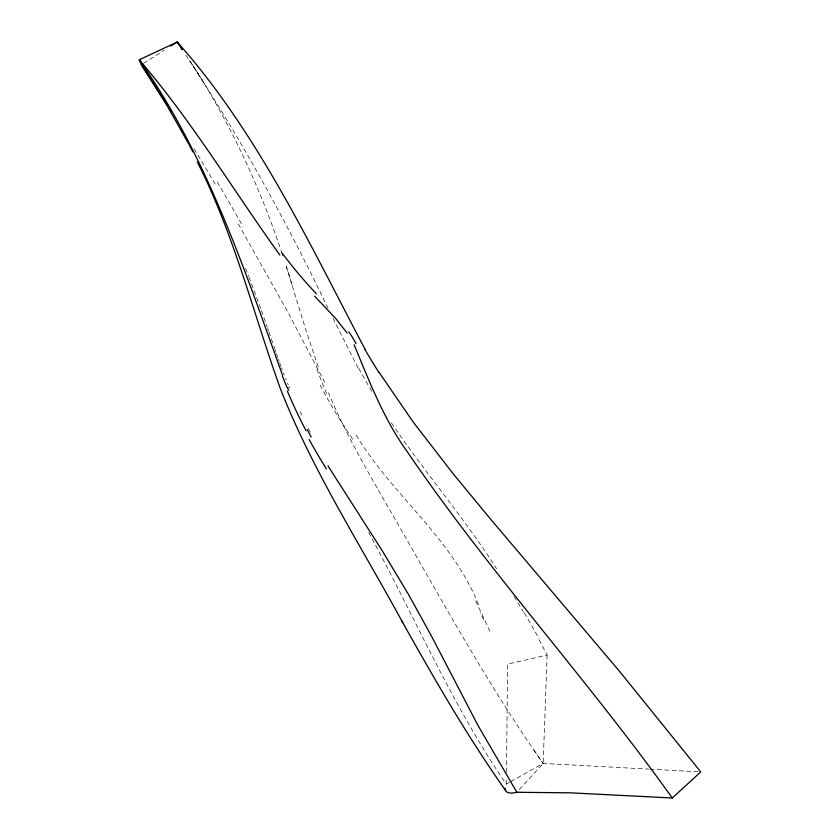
<?xml version="1.0" encoding="UTF-8"?>
<svg xmlns="http://www.w3.org/2000/svg" width="840" height="840" viewBox="0 0 840 840"><rect width="100%" height="100%" fill="white"/><g stroke="black" fill="none" stroke-linecap="round" stroke-linejoin="round"><path stroke-width="0.63" stroke-dasharray="4.2 3.15" d="M506.489 772.139L507.602 664.083L547.113 655.043L537.925 637.497M506.31 780.098L506.205 784.098A46.337 13.02 -36.1 0 0 505.397 786.555M547.113 655.043L543.165 763.434L516.852 792.267M143.514 63.305L164.199 50.243M509.565 782.229L506.205 784.098C451.731 704.666 414.162 615.573 368.067 531.394M510.689 781.599L543.165 763.434L648.659 769.104M649.961 769.178L698.155 771.771M533.936 750.288L543.165 763.434C491.043 689.472 447.342 610.061 402.266 531.731C376.373 486.161 348.81 441.284 328.461 392.847M391.398 422.867C424.945 472.563 464.373 518.059 496.587 568.691M356.097 435.078C392.249 495.065 452.204 538.367 478.433 604.517M189.525 60.333L204.803 84.357M185.871 55.115C239.295 135.859 286.062 220.847 327.968 308.081M192.402 64.648C230.769 124.205 260.862 188.906 282.975 256.168M514.143 596.484L523.436 611.972M194.197 148.859L215.691 184.936M238.34 224.007L288.256 312.879L324.765 382.347M358.113 367.983L332.493 317.342M310.286 432.033L306.82 425.313M300.08 411.59L301.739 415.065M288.929 386.505L289.611 388.143M287.574 383.208L288.246 384.867M285.558 378.221L286.219 379.89M245.584 268.286L248.609 276.024M283.574 373.17L284.225 374.861M248.976 276.98L260.998 309.351M281.61 368.046L282.261 369.757M280.969 366.314L279.689 362.838M318.244 366.923L306.338 331.475L286.241 266.144M278.418 359.331L279.048 361.095M261.429 310.548L267.309 327.222M277.788 357.567L276.538 353.997M267.719 328.409L268.548 330.781M268.957 331.968L273.462 345.03M273.871 346.227L274.691 348.611M275.1 349.808L275.919 352.202M281.746 252.441L282.912 256.084M286.43 267.026L292.667 286.482M326.613 393.603A273.294 127.901 66.9 0 1 316.25 367.258M371.784 391.219A152.345 35.175 59.3 0 1 358.617 368.036M524.381 612.896A207.239 25.568 55.2 0 1 538.881 638.537M217.234 181.954A281.032 22.365 59.8 0 1 243.075 226.643M352.663 439.079A224.343 96.799 58.9 0 1 319.274 383.512M483.745 619.909A158.97 12.579 65.4 0 1 480.239 612.832M475.65 600.968A163.537 3.843 64.3 0 1 489.983 631.418"/><path stroke-width="1.26" d="M505.166 788.214A46.337 13.02 -36.1 0 0 516.852 792.267L570.476 792.834L672.273 798L700.76 771.908L619.111 670.824L491.589 520.338L453.18 473.823L413.07 421.88L378.956 372.151M170.73 46.127L177.261 42C257.807 132.741 309.057 243.138 365.117 349.367M180.852 47.471L182.28 49.654L177.261 42L139.241 59.798L141.33 64.68L167.496 105.536M314.612 296.121L335.685 318.455L347.183 333.102M672.273 798C587.779 679.739 489.248 572.05 407.39 451.909C383.796 419.223 369.443 381.623 354.123 344.768M279.815 255.024C233.069 189.872 191.678 120.761 139.241 59.798C206.577 155.347 243.537 266.868 282.733 375.753M505.586 790.514C467.303 736.302 434.165 678.699 401.751 620.855M141.33 64.68L166.572 104.738L188.391 143.367M177.261 42L179.413 45.276M168.746 107.52L171.213 111.468M327.999 465.927L381.885 550.169L408.555 594.531L431.487 636.111L477.907 725.329L516.852 792.267M402.759 622.661C360.685 545.244 312.459 470.62 280.224 388.29C253.134 312.659 233.909 233.951 197.295 161.973M311.168 436.989L307.251 429.66M188.958 144.438L192.906 151.893M199.889 165.48L201.432 168.556M287.5 387.524L288.697 390.369M378.788 372.309A186.175 49.623 58.6 0 1 364.896 349.43M316.397 293.8A263.571 152.576 51.1 0 1 282.366 253.386M348.82 331.842A111.531 107.016 -80.4 0 1 356.034 343.655M287.102 387.66A282.671 133.518 66.4 0 1 282.324 375.858M306.096 430.752A234.507 105.242 66.4 0 1 287.269 390.894M326.393 468.888A303.524 133.697 66.6 0 1 309.099 439.457"/></g></svg>
